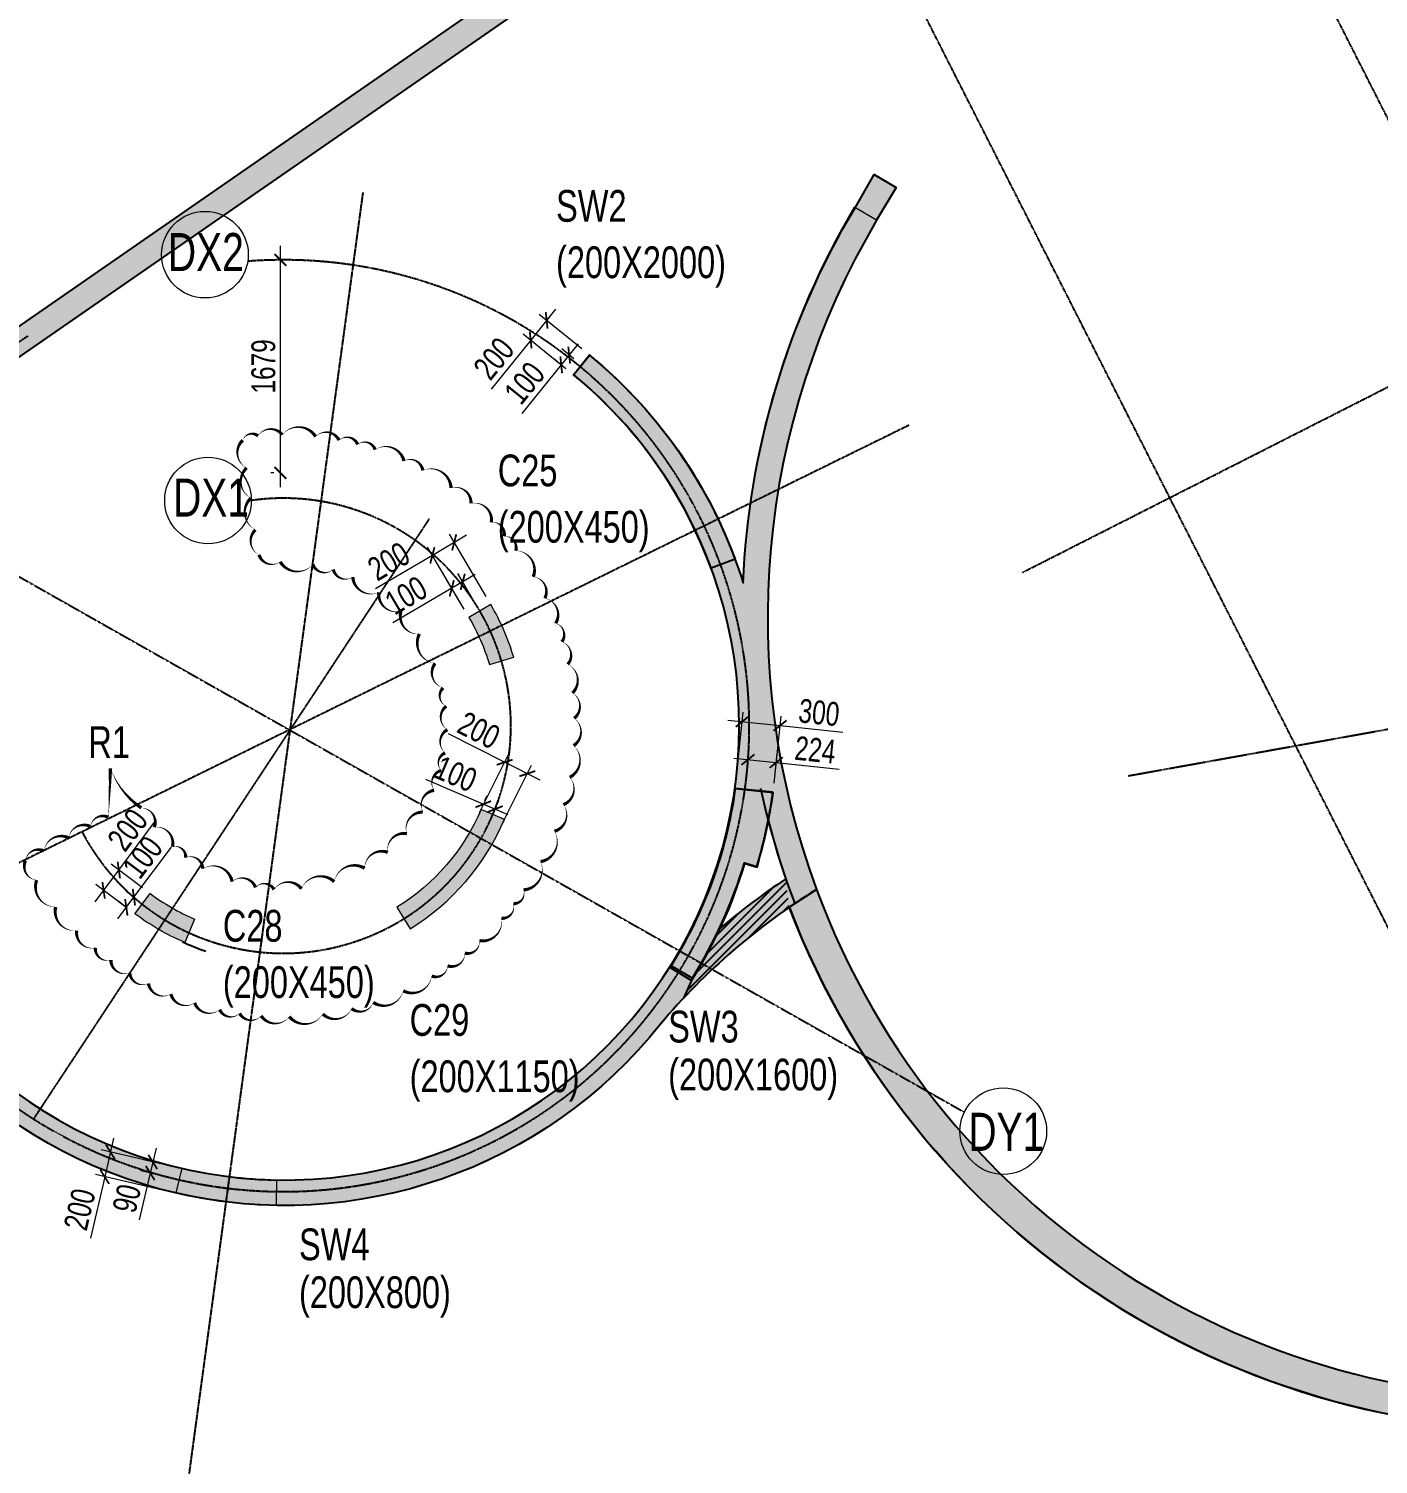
# Model space of a CAD drawing. Header units: millimetres. Extents: x 356 to 40629, y 2473 to 64837.
# Drawn here: x 13943 to 24580, y 23792 to 35109 of the extents above; entities that cross this region are included whole.
import ezdxf

# ---------------------------------------------------------------- set-up
doc = ezdxf.new("R2010")
doc.units = ezdxf.units.MM
doc.linetypes.add('ACAD_ISO10W100', pattern=[18, 12, -3, 0, -3])
doc.linetypes.add('CENTER', pattern=[50.800000000000004, 31.75, -6.349999999999999, 6.349999999999999, -6.349999999999999])
for name, color, linetype, lineweight in [('A-ANNO-GRID-DIMS', 8, 'Continuous', 25), ('S - SEC CUT', 4, 'Continuous', 13), ('S-COL HATCH', 8, 'Continuous', 0), ('S-COLUMN', 6, 'Continuous', 9), ('S-GRID-IDEN', 1, 'Continuous', 9), ('STR-COL-DIM', 8, 'Continuous', 18)]:
    doc.layers.add(name, color=color, linetype=linetype, lineweight=lineweight)
doc.layers.add('Arch-Comments', color=30, linetype='Continuous', plot=False)
for name, color, linetype in [('S- Structural', 5, 'Continuous'), ('S-COLUMN NO', 6, 'Continuous'), ('S-GRID', 251, 'CENTER'), ('STR-RC WALL', 4, 'Continuous')]:
    doc.layers.add(name, color=color, linetype=linetype)
doc.styles.add('EL', font='swisscl.ttf')
doc.styles.add('SOBHA', font='swisscl.ttf')
doc.styles.add('Swis721 LtCn BT_14', font='swisscl.ttf', dxfattribs={"height": 2.5})
doc.dimstyles.new('S-75', dxfattribs={"dimscale": 75, "dimtxt": 2.5, "dimasz": 1.25, "dimexe": 1, "dimexo": 1, "dimgap": 0.5, "dimtad": 1, "dimdec": 0, "dimrnd": 0.0005, "dimzin": 0, "dimdsep": 46, "dimtxsty": 'EL', "dimblk": 'ARCHTICK', "dimcen": 0.09, "dimdle": 1.5, "dimclrd": 251, "dimclre": 251, "dimclrt": 3, "dimadec": 0, "dimazin": 0, "dimtfac": 1, "dimtdec": 0, "dimtofl": 0, "dimtmove": 0, "dimatfit": 3, "dimfxl": 2, "dimtolj": 1, "dimtzin": 0, "dimlwd": -1, "dimlwe": -1, "dimarcsym": 0})

# ---------------------------------------------------------------- blocks, each defined once
blk = doc.blocks.new('A$Cdfa6e004')
h = blk.add_hatch(color=9)
h.dxf.hatch_style = 1
edge = h.paths.add_edge_path()
edge.add_line((7334.05802469328, 6815.039187680929), (7146.821455135942, 6744.730249384417))
edge.add_arc((3790.476726153894, 5502.816005351677), 3578.742925846589, 20.30547513806723, 50.63897413296436)
edge.add_line((6060.132425047457, 8269.775336056948), (6185.938871797175, 8425.256630655378))
edge.add_arc((3790.476726158318, 5502.816005365691), 3778.74292583292, 20.32008924191922, 50.659258914179986, ccw=False)
h = blk.add_hatch(color=9)
h.dxf.hatch_style = 1
h.paths.add_polyline_path([(6828.672467179597, 3613.296713553369), (6997.608623117208, 3512.8890374396, 0.0641665388057652), (7408.817017309367, 4420.909923853352), (7505.527283921837, 4391.926525156945, 0.038549026877663), (7632.16660998389, 4977.519705414772), (7333.642188046127, 5008.595776187256, -0.1048070550564545)])
at = {"layer": 'S- Structural', "linetype": 'Continuous', "ltscale": 150}
h = blk.add_hatch(color=9, dxfattribs=at)
h.dxf.hatch_style = 1
h.paths.add_polyline_path([(23655.8770232549, 7383.073010450992), (8109.763748843237, 38000.89742695168), (2982.793339552038, 35397.69278205084, 0.4142140032453268), (1666.048028637771, 31364.55394482628), (3459.419194739326, 27832.54104576819), (1277.897189196214, 26724.04601292872), (1974.396156910821, 19157.6895670984), (5628.901432771818, 11960.05020547733, -0.3748146044818459), (5451.846935075606, 11259.04590641505), (1479.811843946591, 8505.431342540316, 1.130647793762394), (6746.844522912055, 3150.914809875183, -0.013347701598568), (6928.940196388154, 3355.770499094833), (6997.608431965403, 3512.889151051226), (6828.023216965099, 3613.682597231709, -1.197867751285366), (1597.799107532963, 8343.866563048228), (5565.793643428784, 11094.68001075758, 0.3748146044814529), (5807.231594831464, 12050.5949640223), (2170.055795721724, 19214.10348861665), (1489.472176007941, 26607.21483308823), (3728.266037367299, 27744.81136824191), (1844.377298084073, 31455.10046137428, -0.4142140032920218), (3073.339588067597, 35219.36337651089), (8021.980591822432, 37732.02177289502), (23355.78914291042, 7532.32815390081), (13706.69440739976, 5801.246134560563, -0.5584873636583173), (13268.73388562353, 6634.167077902711), (13096.63817634435, 6736.06441274286, 0.5701340176886461), (13719.65580639989, 5600.36991709099)])
h = blk.add_hatch(color=9, dxfattribs=at)
h.dxf.hatch_style = 1
h.paths.add_polyline_path([(8450.130341131255, 9487.4213393014), (8277.063878286603, 9587.678695865021, 0.1233333054146492), (7397.621635548785, 6628.606262117632, 0.0130337289720037), (7334.058024694023, 6815.039187681207), (7145.716697266674, 6744.315403326051, -0.1236446437366402), (7332.775179921839, 5008.686030799123), (7632.166609983906, 4977.519705414779, -0.014401153455553), (7595.418286914558, 4756.443858118938, 0.0270951951257329), (7804.091074101089, 4100.857861705124, -0.0099669527935631), (7976.059161696641, 4211.862593404832, -0.2262431691890772)])
h = blk.add_hatch(dxfattribs=at)
h.set_pattern_fill('ANSI31', color=9, scale=15)
h.set_pattern_definition([(45, (-108454.8359115793, 68050.31257978837), (-33.67596045400933, 33.67596045400933), [])])
h.paths.add_polyline_path([(7761.605803230486, 4071.907849789371), (7734.200014831047, 4294.65566332847, 0.0303058752358386), (7217.641093107378, 3906.602543511072), (7164.0766552954, 3810.757500868785, -0.0218864592712856), (6997.607799992184, 3512.887705043773), (6928.940196388154, 3355.770499094833, -0.0536280389730648)])
h = blk.add_hatch(color=8, dxfattribs=at)
h.dxf.hatch_style = 1
edge = h.paths.add_edge_path()
edge.add_line((7761.605803230472, 4071.907849789364), (7976.075735319406, 4211.818960456177))
edge.add_arc((13744.22796998979, 6352.604599113162), 6152.604599111905, 200.3618486762271, 275.9054590914314)
edge.add_line((14377.25291117281, 232.6517580486834), (24598.87691562995, 2069.737419651821))
edge.add_line((24598.87691562995, 2069.737419651821), (24643.14132379092, 1823.687294764764))
edge.add_line((24643.14132379092, 1823.687294764764), (14414.17340205709, -14.71825545064348))
edge.add_arc((13743.92701555164, 6352.32493037876), 6402.223765914484, 200.866480538207, 276.0092846606196, ccw=False)
at = {"color": 5, "linetype": 'Continuous'}
blk.add_line((8177.606952603907, 9413.375447224826), (8279.859076503664, 9586.059438271448), dxfattribs=at)
at = {"ltscale": 20}
for p, q in [((8450.13034113124, 9487.421339301392), (8277.063878286632, 9587.678695864975)), ((6060.132425047457, 8269.775336056948), (6186.973371487111, 8424.408367153257))]:
    blk.add_line(p, q, dxfattribs=at)
at = {"color": 0, "linetype": 'Continuous'}
blk.add_arc((10674.11818838864, -156.66825389117), 5334.548104875041, 123.4431373497475, 130.4710680563384, dxfattribs=at)
at = {"layer": 'STR-RC WALL', "linetype": 'Continuous'}
for p, q in [((7804.09139245376, 4100.858025256544), (7976.075735319406, 4211.818960456177)), ((6997.608309797797, 3512.888871521588, -3.3760443e-09), (6928.940196388139, 3355.770499094819))]:
    blk.add_line(p, q, dxfattribs=at)
for points in [[(8450.13034113124, 9487.421339301392, 0.2262431691890696), (7976.059161696582, 4211.862593404949, 0.0795606898011945), (6746.844522912055, 3150.914809875191, -1.130647793762396), (1479.811843946576, 8505.43134254031), (5451.846935078502, 11259.04590641707, 0.3748146044806575), (5628.901432771236, 11960.05020547844), (1974.396156910807, 19157.68956709839), (1277.897189196199, 26724.04601292871), (3459.419194739312, 27832.54104576819), (1666.048028748482, 31364.5539446082, -0.4142140032682225), (2982.793339543045, 35397.69278204627), (8109.763748843223, 38000.89742695168), (23655.87691638991, 7383.073220919817), (23654.79470431805, 7382.879056243226)], [(23654.79474387318, 7382.878833735361), (13719.65580639988, 5600.369917090983, -0.5701340176886465), (13096.63817634433, 6736.064412742853), (13268.73388562351, 6634.167077902704, 0.5584873636583173), (13706.69440739974, 5801.246134560555), (23355.78914291039, 7532.328153900802), (8021.980591822416, 37732.02177289501), (3073.339588060975, 35219.36337650754, 0.4142140032686584), (1844.377297986299, 31455.10046156682), (3728.266037367285, 27744.81136824191), (1489.472176007926, 26607.21483308822), (2170.05579572171, 19214.10348861664), (5807.231594830751, 12050.59496402368, -0.3748146044815324), (5565.793643429875, 11094.68001075834), (1597.799107532948, 8343.866563048214, 2.861785153657656), (6061.046264968812, 8270.889407189561)]]:
    blk.add_lwpolyline(points, format="xyb", dxfattribs=at)
at = {"layer": 'STR-RC WALL', "ltscale": 20}
blk.add_lwpolyline([(6186.973371487111, 8424.408367153257, -0.1463558368927955), (7397.62163554877, 6628.606262117624, -0.1234096679896117), (8278.03746521473, 9589.323459293693, -0.2262452299917971)], format="xyb", dxfattribs=at)
at = {"layer": 'STR-RC WALL'}
blk.add_lwpolyline([(7334.05802469328, 6815.039187680929), (7146.821455135942, 6744.730249384417, 0.1331331676250236), (6060.132425047457, 8269.775336056948), (6185.938871797175, 8425.256630655378, -0.1331583492614696)], format="xyb", close=True, dxfattribs=at)
at = {"layer": 'STR-RC WALL', "elevation": -3.351534e-09}
blk.add_lwpolyline([(7632.16660998389, 4977.519705414772), (7333.642188046127, 5008.595776187256), (7333.642188046127, 5008.595776187256, -0.1048070550564544), (6828.672467179597, 3613.296713553369), (6997.608623117208, 3512.8890374396, 0.0641665388057652), (7408.817017309367, 4420.909923853352), (7505.527283921837, 4391.926525156945, 0.038549026877663)], format="xyb", close=True, dxfattribs=at)
at = {"layer": 'STR-RC WALL', "linetype": 'Continuous'}
for centre, radius, start, end in [((13744.22765050828, 6352.604435222223), 6352.604597935929, 192.2105944684344, 200.7603753100613), ((13744.22796998979, 6352.604599113162), 6152.604599111905, 200.3618486760467, 275.9054590913157), ((13744.22796998982, 6352.604599112834), 6402.604599112375, 200.7603753092817, 275.9734547238299)]:
    blk.add_arc(centre, radius, start, end, dxfattribs=at)
blk = doc.blocks.new('A$Cb8b67056')
h = blk.add_hatch(color=9)
h.dxf.hatch_style = 1
edge = h.paths.add_edge_path()
edge.add_line((7334.05802469328, 6865.039021758363), (7146.821455135942, 6794.730083461852))
edge.add_arc((3790.476726153894, 5552.81583942911), 3578.742925846589, 20.30547513806723, 50.63897413296436)
edge.add_line((6060.132425047457, 8319.77517013438), (6185.938871797175, 8475.256464732813))
edge.add_arc((3790.476726158304, 5552.815839443123), 3778.74292583292, 20.32008924191922, 50.659258914179986, ccw=False)
h = blk.add_hatch(color=9)
h.dxf.hatch_style = 1
h.paths.add_polyline_path([(6828.672467179597, 3663.296547630802), (6997.608623117208, 3562.888871517033, 0.0641665388057652), (7408.817017309367, 4470.909757930786), (7505.527283921837, 4441.926359234377, 0.038549026877663), (7632.16660998389, 5027.519539492205), (7333.642188046127, 5058.595610264688, -0.1048070550564545)])
at = {"layer": 'S- Structural', "linetype": 'Continuous', "ltscale": 150}
h = blk.add_hatch(color=9, dxfattribs=at)
h.dxf.hatch_style = 1
edge = h.paths.add_edge_path()
edge.add_line((5807.231594830751, 12100.59479809925), (2170.05579572171, 19264.10332269408))
edge.add_line((2170.05579572171, 19264.10332269408), (1489.472176007926, 26657.21466716565))
edge.add_line((1489.472176007926, 26657.21466716565), (3728.266037367285, 27794.81120231934))
edge.add_line((3728.266037367285, 27794.81120231934), (1844.377297986299, 31505.10029564239))
edge.add_arc((4340.987067278475, 32772.75153307244), 2799.99999997912, 116.9190531344876, 206.9191393834795, ccw=False)
edge.add_line((3073.339588068426, 35269.36321058869), (8021.980591766537, 37782.0216069445))
edge.add_line((8021.980591766537, 37782.0216069445), (23355.78914291039, 7582.327987978235))
edge.add_line((23355.78914289921, 7582.327987981961), (23655.87691638991, 7433.07305499725))
edge.add_line((23655.87691638991, 7433.073054999113), (8109.76406216994, 38050.89742692933))
edge.add_line((8109.76406216994, 38050.89742692933), (2982.793339550495, 35447.69261612743))
edge.add_arc((4340.987067304552, 32772.75153306313), 2999.999999995948, 116.9190531349365, 206.9191393746611)
edge.add_line((1666.048028551042, 31414.55377907679), (3459.370654888451, 27882.51621532999))
edge.add_line((3459.370654888451, 27882.51621532999), (1277.897189196199, 26774.04584700801))
edge.add_line((1277.897189196199, 26774.04584700801), (1974.396156910807, 19207.68940117582))
edge.add_line((1974.396156910807, 19207.68940117582), (5628.901432771236, 12010.05003955401))
edge.add_arc((5138.493487108498, 11761.05195355415), 550.000000000673, -55.26835309946023, 26.91857442020938, ccw=False)
edge.add_line((5451.846935074776, 11309.04574049264), (1479.811843946576, 8555.431176617743))
edge.add_arc((3783.758937876672, 5553.988275555894), 3783.758937876922, 127.5103189442116, 321.5458748085917)
edge.add_arc((10674.1225875616, -106.6734657865017), 5134.554712997532, 121.7000063388154, 139.8956220612543, ccw=False)
edge.add_arc((7482.877482585609, 3215.818111116067), 1156.476061322927, 64.75738685450551, 77.44847160495435)
edge.add_arc((10674.12506752833, -106.6764474660158), 5334.558594571288, 123.4431513525636, 130.4710645838518)
edge.add_arc((3918.060007754713, 5522.799907045438), 3649.21157276052, 334.4952862525346, 352.5911324981943)
edge.add_arc((13744.42951834202, 6402.660584609956), 6352.813823196775, 192.273054173958, 198.9020784623342)
edge.add_arc((7596.619377020747, 3548.086429560557), 808.3629911147658, 62.00510955947499, 80.20074890027598, ccw=False)
edge.add_arc((13744.22765110805, 6402.604268737137), 6152.604599122085, 149.3687673032812, 200.3614136317161, ccw=False)
edge.add_line((8450.13034113124, 9537.421173378825), (8602.986807387322, 9795.55384345539))
edge.add_line((8602.986807387322, 9795.55384345539), (8430.900085888803, 9897.466356348246))
edge.add_line((8430.900085888803, 9897.466356350109), (8279.858929049224, 9636.059023328125))
edge.add_line((8279.858929049224, 9636.059023326263), (8177.606952603907, 9463.375281302258))
edge.add_arc((13744.22765161469, 6402.604269662872), 6352.604599087477, 151.1960846543933, 161.718345873737)
edge.add_arc((20907.5512566939, 4235.684506366029), 13835.40195395883, 162.5031577640508, 163.8354996245798)
edge.add_arc((13744.2276516743, 6402.604269649834), 6352.604599149819, 164.6203115153375, 177.5277736576635)
edge.add_arc((3784.689402069897, 5554.166403094306), 3783.195864278834, 17.25924951997855, 49.79893577597156)
edge.add_line((6226.635928273201, 8443.711023040116), (6061.638641390949, 8320.896379677579))
edge.add_arc((3784.689402069897, 5554.166403090581), 3583.195864279514, -26.62030740346222, 50.54647806681419, ccw=False)
edge.add_arc((3784.842164400965, 5554.38356682472), 3583.156610919557, 321.57557375097235, 333.3754936610169, ccw=False)
edge.add_arc((10674.11820478737, -106.6684050746262), 5334.548104353082, 139.9269993831257, 140.0717028247857)
edge.add_arc((3783.586593735964, 5554.064820410683), 3583.593159090097, 244.65159362045858, 321.3767173958822, ccw=False)
edge.add_line((2249.373223498464, 2315.495805481449), (2071.021750576794, 2406.166857030243))
edge.add_arc((3783.586593743414, 5554.064820418134), 3583.593159100507, 127.5853800739763, 241.4522875115809, ccw=False)
edge.add_line((1597.799107532948, 8393.866397125646), (5565.793643429875, 11144.67984483577))
edge.add_arc((5138.493487101048, 11761.05195355415), 750.0000000030553, 304.7316469014331, 386.9185744199305)
h = blk.add_hatch(color=9, dxfattribs=at)
h.dxf.hatch_style = 1
edge = h.paths.add_edge_path()
edge.add_line((7761.606117542832, 4121.907847253606), (7976.075735319406, 4261.81879453361))
edge.add_arc((13744.22796505327, 6402.604425249352), 6152.604591720709, 200.3618486228913, 275.9054591447673)
edge.add_line((14377.25291117281, 282.6515921261162), (24598.87691562995, 2119.737253729254))
edge.add_line((24598.87691562995, 2119.737253729254), (24643.09970225394, 1873.679758001119))
edge.add_line((24643.09970225394, 1873.679758001119), (14410.53220894187, 34.76471958495677))
edge.add_arc((13744.22828333304, 6402.604599108767), 6402.604599109295, 200.8678598332087, 275.97345175698956, ccw=False)
at = {"ltscale": 20}
blk.add_line((6060.132425047457, 8319.77517013438), (6186.973371487111, 8474.408201230692), dxfattribs=at)
at = {"color": 4, "ltscale": 20}
blk.add_lwpolyline([(6186.973371487111, 8474.408201230692, -0.1463558368927955), (7397.62163554877, 6678.606096195057, -0.1243819287286583), (8279.859100800008, 9636.059258272871), (8430.89488395676, 9897.469437016174), (8602.98160545528, 9795.556924123317), (8450.13034113124, 9537.421173378825, 0.2262431691890696), (7976.059161696582, 4261.862427482381, 0.0795606898011945), (6746.844522912055, 3200.914643952624, -1.130647793762396), (1479.811843946576, 8555.431176617743), (5451.846935078502, 11309.0457404945, 0.3748146044806575), (5628.901432771236, 12010.05003955587), (1974.396156910807, 19207.68940117582), (1277.897189196199, 26774.04584700614), (3459.419194739312, 27882.54087984562), (1666.048028748482, 31414.55377868563, -0.4142140032682225), (2982.793339543045, 35447.69261612371), (8109.763748843223, 38050.89726102911), (23655.87691638991, 7433.07305499725), (23654.79470431805, 7432.878890320658)], format="xyb", dxfattribs=at)
at = {"color": 4, "linetype": 'Continuous'}
for points in [[(23654.79474387318, 7432.878667812794), (13719.65580639988, 5650.369751168415, -0.5701340176886465), (13096.63817634433, 6786.064246820285), (13249.49079991132, 7044.202293066309), (13421.58368263393, 6942.300184711815), (13268.73388562351, 6684.166911980137, 0.5584873636583173), (13706.69440739974, 5851.245968637988), (23355.78914291039, 7582.327987978235), (8021.980591822416, 37782.02160697244), (3073.339588060975, 35269.36321058497, 0.4142140032686584), (1844.377297986299, 31505.10029564426), (3728.266037367285, 27794.81120231934), (1489.472176007926, 26657.21466716565), (2170.05579572171, 19264.10332269408), (5807.231594830751, 12100.59479810111, -0.3748146044815324), (5565.793643429875, 11144.67984483577), (1597.799107532948, 8393.866397125646, 2.861785153657656), (6061.046264968812, 8320.889241266996)], [(7761.606117542832, 4121.907847253606), (7976.075735319406, 4261.81879453361, 0.3421016614937199), (14377.25291117281, 282.6515921261162), (24598.87691562995, 2119.737253729254), (24643.09970225394, 1873.679758001119), (14410.53220894187, 34.76471958495677, -0.3399681606964477), (7761.606117542832, 4121.907847251743, 0.3404914533799077)]]:
    blk.add_lwpolyline(points, format="xyb", dxfattribs=at)
at = {"color": 4}
blk.add_lwpolyline([(7334.05802469328, 6865.039021758363), (7146.821455135942, 6794.730083461852, 0.1331331676250236), (6060.132425047457, 8319.77517013438), (6185.938871797175, 8475.256464732813, -0.1331583492614696)], format="xyb", close=True, dxfattribs=at)
at = {"color": 4, "elevation": -3.351534e-09}
blk.add_lwpolyline([(7632.16660998389, 5027.519539492205), (7333.642188046127, 5058.595610264688), (7333.642188046127, 5058.595610264688, -0.1048070550564544), (6828.672467179597, 3663.296547630802), (6997.608623117208, 3562.888871517033, 0.0641665388057652), (7408.817017309367, 4470.909757930786), (7505.527283921837, 4441.926359234377, 0.038549026877663)], format="xyb", close=True, dxfattribs=at)
at = {"color": 0, "linetype": 'Continuous'}
for centre, radius, start, end in [((13744.22765050828, 6402.604269299657), 6352.604597935929, 192.2105944684344, 198.9021877861349), ((10674.11818838864, -106.6684198137372), 5334.548104875041, 123.4431373509027, 130.4710680557042)]:
    blk.add_arc(centre, radius, start, end, dxfattribs=at)
blk = doc.blocks.new('_ArchTick')
at = {"color": 0, "linetype": 'ByBlock', "const_width": 0.15}
blk.add_lwpolyline([(-0.5, -0.5), (0.5, 0.5)], dxfattribs=at)
blk = doc.blocks.new('*D544')
at = {"layer": 'STR-COL-DIM', "color": 251, "linetype": 'Continuous', "transparency": 16777216}
for p, q in [((17526.22069216592, 28996.00841435745), (17073.77422395846, 29189.34095956244)), ((17721.62873568461, 28912.50962044118), (17526.22069216592, 28996.00841435745)), ((17538.2028358176, 29024.04962475484), (17555.69082142202, 29064.97588119239)), ((17630.15967908388, 28984.75602472272), (17647.6476646883, 29025.68228116028))]:
    blk.add_line(p, q, dxfattribs=at)
at = {"layer": 'STR-COL-DIM', "color": 251, "transparency": 16777216, "xscale": 93.75, "yscale": 93.75, "zscale": 93.75}
for p, rotation in [((17526.22069216592, 28996.00841435745), 156.8627490767001), ((17618.1775354322, 28956.71481432533), 336.8627490767001)]:
    blk.add_blockref('_ArchTick', p, dxfattribs=dict(at, rotation=rotation))
at = {"layer": 'STR-COL-DIM', "color": 3, "transparency": 16777216, "insert": (17309.35869801153, 29233.87685032943), "char_height": 187.5, "attachment_point": 5, "rotation": 336.8627490767001, "style": 'EL'}
blk.add_mtext('\\A1;100', dxfattribs=at)
blk = doc.blocks.new('*D547')
at = {"layer": 'STR-COL-DIM', "color": 251, "linetype": 'Continuous', "transparency": 16777216}
for p, q in [((19454.69059427094, 29658.31081591284), (19865.11036808773, 29615.5865595362)), ((19519.24335380814, 29191.8779789494), (19574.3514032194, 29721.25953156137)), ((19817.7677757459, 29160.80190817692), (19872.87582515717, 29690.18346078889)), ((19865.11036808773, 29615.5865595362), (20359.00931422567, 29564.17221123931))]:
    blk.add_line(p, q, dxfattribs=at)
at = {"layer": 'STR-COL-DIM', "color": 251, "transparency": 16777216, "xscale": 93.75, "yscale": 93.75, "zscale": 93.75}
for p, rotation in [((19566.58594614997, 29646.66263030869), 174.0569767426067), ((19865.11036808773, 29615.5865595362), 354.0569767426068)]:
    blk.add_blockref('_ArchTick', p, dxfattribs=dict(at, rotation=rotation))
at = {"layer": 'STR-COL-DIM', "color": 3, "transparency": 16777216, "insert": (20172.52053165855, 29717.95364426808), "char_height": 187.5, "attachment_point": 5, "rotation": 354.05697674260676, "style": 'EL'}
blk.add_mtext('\\A1;300', dxfattribs=at)
blk = doc.blocks.new('*D548')
at = {"layer": 'STR-COL-DIM', "color": 251, "linetype": 'Continuous', "transparency": 16777216}
for p, q in [((19500.05574079088, 29358.80681212326), (19834.75289852142, 29323.96519851768)), ((19594.96596989439, 29183.99533617835), (19619.71654973934, 29421.75552777179)), ((19817.76777574591, 29160.80190817692), (19842.51835559086, 29398.56209977036)), ((19834.75289852142, 29323.96519851768), (20329.99615316817, 29272.410909153))]:
    blk.add_line(p, q, dxfattribs=at)
at = {"layer": 'STR-COL-DIM', "color": 251, "transparency": 16777216, "xscale": 93.75, "yscale": 93.75, "zscale": 93.75}
for p, rotation in [((19611.9510926699, 29347.15862651911), 174.0569767426054), ((19834.75289852142, 29323.96519851768), 354.0569767426055)]:
    blk.add_blockref('_ArchTick', p, dxfattribs=dict(at, rotation=rotation))
at = {"layer": 'STR-COL-DIM', "color": 3, "transparency": 16777216, "insert": (20142.625304745, 29424.24584995245), "char_height": 187.5, "attachment_point": 5, "rotation": 354.05697674260546, "style": 'EL'}
blk.add_mtext('\\A1;224', dxfattribs=at)
blk = doc.blocks.new('*D551')
at = {"layer": 'STR-COL-DIM', "color": 251, "linetype": 'Continuous', "transparency": 16777216}
for p, q in [((18096.2248845848, 32897.13614422848), (17899.65381086022, 32654.19847439584)), ((18303.75163436149, 32584.50252590131), (17967.15600745379, 32856.85618697752)), ((17899.65381086022, 32654.19847439584), (17587.53512412443, 32268.45816667864)), ((18177.94518761177, 32429.02123130287), (17841.34956070408, 32701.37489237908))]:
    blk.add_line(p, q, dxfattribs=at)
at = {"layer": 'STR-COL-DIM', "color": 251, "transparency": 16777216, "xscale": 93.75, "yscale": 93.75, "zscale": 93.75}
for p, rotation in [((18025.46025760994, 32809.67976899427), 51.02222373201384), ((17899.65381086022, 32654.19847439584), 231.0222237320138)]:
    blk.add_blockref('_ArchTick', p, dxfattribs=dict(at, rotation=rotation))
at = {"layer": 'STR-COL-DIM', "color": 3, "transparency": 16777216, "insert": (17610.30968357147, 32508.87671828924), "char_height": 187.5, "attachment_point": 5, "rotation": 51.02222373201381, "style": 'EL'}
blk.add_mtext('\\A1;200', dxfattribs=at)
blk = doc.blocks.new('*D552')
at = {"layer": 'STR-COL-DIM', "color": 251, "linetype": 'Continuous', "transparency": 16777216}
for p, q in [((18273.94051030517, 32624.70067846985), (18140.27265995545, 32459.50365593642)), ((18177.94518761177, 32429.02123130287), (18081.96840979931, 32506.68007391966)), ((18240.84841098663, 32506.76187860209), (18144.87163317416, 32584.42072121887)), ((18140.27265995545, 32459.50365593642), (17830.78175534847, 32077.01096372595))]:
    blk.add_line(p, q, dxfattribs=at)
at = {"layer": 'STR-COL-DIM', "color": 251, "transparency": 16777216, "xscale": 93.75, "yscale": 93.75, "zscale": 93.75}
for p, rotation in [((18203.17588333031, 32537.24430323563), 51.02222373201384), ((18140.27265995545, 32459.50365593642), 231.0222237320138)]:
    blk.add_blockref('_ArchTick', p, dxfattribs=dict(at, rotation=rotation))
at = {"layer": 'STR-COL-DIM', "color": 3, "transparency": 16777216, "insert": (17852.2424237311, 32315.80570758318), "char_height": 187.5, "attachment_point": 5, "rotation": 51.02222373201381, "style": 'EL'}
blk.add_mtext('\\A1;100', dxfattribs=at)
blk = doc.blocks.new('GRIDS')
at = {"layer": 'S-GRID', "linetype": 'ACAD_ISO10W100', "ltscale": 0.05}
for p, q in [((125128.5905870243, -66022.31811837171), (107718.9616330266, -31734.32902057666)), ((122555.5752377871, -67328.75934475871), (105146.0688004605, -33041.01154163118)), ((118054.8477816782, -61339.27142575792), (132187.9197760254, -54163.24431252482)), ((112855.2487807088, -58345.08427731703), (111454.7583946144, -68671.3418839755)), ((106856.8743988981, -59508.5934860383), (117596.4067854716, -65594.66922647132)), ((118888.6476131938, -62942.5141856541), (135160.7747016811, -60017.00851413317)), ((117157.8645210193, -60180.05642900595), (106712.5973720167, -65316.90400710376)), ((113377.1641053301, -60918.6148316008), (110259.957242636, -65647.6791997291))]:
    blk.add_line(p, q, dxfattribs=at)
for centre, radius, start, end in [((102347.6614202596, -49595.95344904262, 1.3216095e-09), 10311.2632911457, 291.9205277131326, 59.65161587217703), ((102347.6614202596, -49595.95344904262, 1.3216095e-09), 8362.226871117962, 291.2225410905862, 59.08585605391563), ((112228.7257198617, -62547.97613581467), 3672.085020987629, 123.2766023459032, 94.3797126516338), ((112228.7257198691, -62547.97613581467), 1793.421426810803, 207.6361916969415, 98.086844566133)]:
    blk.add_arc(centre, radius, start, end, dxfattribs=at)
at = {"layer": 'S-GRID-IDEN'}
for centre in [(111611.0494425918, -58834.25115311608), (111635.1434207306, -60772.38852155752), (117903.1663632053, -65744.27078459467)]:
    blk.add_circle(centre, 341.2946889776153, dxfattribs=at)
at = {"layer": 'S-GRID-IDEN', "color": 2, "style": 'SOBHA'}
for s, p in [('DX2', (111319.4159469192, -58963.79612366671)), ('DX1', (111360.7420878205, -60899.258713751)), ('DY1', (117628.1293109073, -65899.29853683016))]:
    blk.add_text(s, height=300, dxfattribs=at).set_placement(p)
blk = doc.blocks.new('*D573')
at = {"layer": 'STR-COL-DIM', "color": 251, "linetype": 'Continuous', "transparency": 16777216}
for p, q in [((15927.05346151189, 31495.32751394741), (15927.05346151189, 33398.99110812428)), ((15875.00713434317, 33286.49110812428), (15852.05346151188, 33286.49110812428)), ((15875.00713433689, 31607.82751394741), (15852.05346151188, 31607.82751394741))]:
    blk.add_line(p, q, dxfattribs=at)
at = {"layer": 'STR-COL-DIM', "color": 251, "transparency": 16777216, "xscale": 93.75, "yscale": 93.75, "zscale": 93.75}
for p, rotation in [((15927.05346151189, 33286.49110812428), 90), ((15927.05346151189, 31607.82751394741), 270)]:
    blk.add_blockref('_ArchTick', p, dxfattribs=dict(at, rotation=rotation))
at = {"layer": 'STR-COL-DIM', "color": 3, "transparency": 16777216, "insert": (15793.53036190507, 32447.15931103584), "char_height": 187.5, "attachment_point": 5, "rotation": 90, "style": 'EL'}
blk.add_mtext('\\A1;1679', dxfattribs=at)
blk = doc.blocks.new('*D584')
at = {"layer": 'STR-COL-DIM', "color": 251, "linetype": 'Continuous', "transparency": 16777216}
for p, q in [((15078.01622968636, 26139.35257487494), (14514.3968387165, 26270.25501550214)), ((14612.90342325249, 26362.87090400435), (14542.20600124276, 26058.47292834135)), ((14542.20600124276, 26058.47292834135), (14429.94998634309, 25575.13842023514)), ((15032.76987920053, 25944.53786873009), (14469.15048823067, 26075.44030935729))]:
    blk.add_line(p, q, dxfattribs=at)
at = {"layer": 'STR-COL-DIM', "color": 251, "transparency": 16777216, "xscale": 93.75, "yscale": 93.75, "zscale": 93.75}
for p, rotation in [((14587.45235172859, 26253.2876344862), 76.92468012148005), ((14542.20600124276, 26058.47292834135), 256.9246801214801)]:
    blk.add_blockref('_ArchTick', p, dxfattribs=dict(at, rotation=rotation))
at = {"layer": 'STR-COL-DIM', "color": 3, "transparency": 16777216, "insert": (14345.41206678142, 25801.35314272846), "char_height": 187.5, "attachment_point": 5, "rotation": 76.92468012148007, "style": 'EL'}
blk.add_mtext('\\A1;200', dxfattribs=at)
blk = doc.blocks.new('*D585')
at = {"layer": 'STR-COL-DIM', "color": 251, "linetype": 'Continuous', "transparency": 16777216}
for p, q in [((14946.65688077044, 26285.35557565159), (14900.88193509601, 26088.26492646885)), ((15078.01622968634, 26139.35257487486), (14848.15029623454, 26192.73968714928)), ((14900.88193509601, 26088.26492646885), (14815.00541656653, 25718.51115533579)), ((15057.69235553571, 26051.84519521028), (14827.8264220839, 26105.2323074847))]:
    blk.add_line(p, q, dxfattribs=at)
at = {"layer": 'STR-COL-DIM', "color": 251, "transparency": 16777216, "xscale": 93.75, "yscale": 93.75, "zscale": 93.75}
for p, rotation in [((14900.88193509601, 26088.26492646885), 256.9246801215404), ((14921.20580924665, 26175.77230613342), 76.9246801215404)]:
    blk.add_blockref('_ArchTick', p, dxfattribs=dict(at, rotation=rotation))
at = {"layer": 'STR-COL-DIM', "color": 3, "transparency": 16777216, "insert": (14717.27774881978, 25887.93550934238), "char_height": 187.5, "attachment_point": 5, "rotation": 76.92468012154042, "style": 'EL'}
blk.add_mtext('\\A1;90', dxfattribs=at)
blk = doc.blocks.new('*D586')
at = {"layer": 'STR-COL-DIM', "color": 251, "linetype": 'Continuous', "transparency": 16777216}
for p, q in [((17548.3152374734, 30634.50466173079), (17258.7743776059, 31124.06028892656)), ((17376.22599744663, 30532.72487662913), (17086.68513757913, 31022.28050382489)), ((17393.78616548528, 31116.77556974079), (17124.86504807166, 30957.72591890033)), ((17124.86504807166, 30957.72591890033), (16676.23230482383, 30692.38832899506))]:
    blk.add_line(p, q, dxfattribs=at)
at = {"layer": 'STR-COL-DIM', "color": 251, "transparency": 16777216, "xscale": 93.75, "yscale": 93.75, "zscale": 93.75}
for p, rotation in [((17296.95428809843, 31059.505704002), 30.60160141320979), ((17124.86504807166, 30957.72591890033), 210.6016014132098)]:
    blk.add_blockref('_ArchTick', p, dxfattribs=dict(at, rotation=rotation))
at = {"layer": 'STR-COL-DIM', "color": 3, "transparency": 16777216, "insert": (16781.45991786237, 30909.75187232916), "char_height": 187.5, "attachment_point": 5, "rotation": 30.601601413209764, "style": 'EL'}
blk.add_mtext('\\A1;200', dxfattribs=at)
blk = doc.blocks.new('*D587')
at = {"layer": 'STR-COL-DIM', "color": 251, "linetype": 'Continuous', "transparency": 16777216}
for p, q in [((17460.99643119315, 30805.70832494556), (17277.72738975034, 30698.14203714082)), ((17460.72785760256, 30583.91481368754), (17326.00975949243, 30813.44450379323)), ((17277.72738975034, 30698.14203714082), (16813.80098096584, 30425.84923081266)), ((17374.48167142072, 30533.29425054244), (17239.76357331059, 30762.82394064813))]:
    blk.add_line(p, q, dxfattribs=at)
at = {"layer": 'STR-COL-DIM', "color": 251, "transparency": 16777216, "xscale": 93.75, "yscale": 93.75, "zscale": 93.75}
for p, rotation in [((17363.97357593219, 30748.76260028593), 30.40999506715477), ((17277.72738975034, 30698.14203714082), 210.4099950671548)]:
    blk.add_blockref('_ArchTick', p, dxfattribs=dict(at, rotation=rotation))
at = {"layer": 'STR-COL-DIM', "color": 3, "transparency": 16777216, "insert": (16917.9534739036, 30641.80234654874), "char_height": 187.5, "attachment_point": 5, "rotation": 30.40999506715479, "style": 'EL'}
blk.add_mtext('\\A1;100', dxfattribs=at)
blk = doc.blocks.new('*D588')
at = {"layer": 'STR-COL-DIM', "color": 251, "linetype": 'Continuous', "transparency": 16777216}
for p, q in [((17694.47492058293, 29326.30519626229), (17251.26021993998, 29549.4069415298)), ((17495.07988478636, 28930.18632684554), (17728.19651956057, 29393.29664170417)), ((17973.65518104994, 29185.77374894326), (17694.47492058293, 29326.30519626229)), ((17673.77297709056, 28840.23727799296), (17906.88961186476, 29303.34759285159))]:
    blk.add_line(p, q, dxfattribs=at)
at = {"layer": 'STR-COL-DIM', "color": 251, "transparency": 16777216, "xscale": 93.75, "yscale": 93.75, "zscale": 93.75}
for p, rotation in [((17694.47492058293, 29326.30519626229), 153.2806091876611), ((17873.16801288713, 29236.35614740971), 333.2806091876611)]:
    blk.add_blockref('_ArchTick', p, dxfattribs=dict(at, rotation=rotation))
at = {"layer": 'STR-COL-DIM', "color": 3, "transparency": 16777216, "insert": (17491.03274911618, 29578.1974741576), "char_height": 187.5, "attachment_point": 5, "rotation": 333.2806091876611, "style": 'EL'}
blk.add_mtext('\\A1;200', dxfattribs=at)
blk = doc.blocks.new('*D601')
at = {"layer": 'S-COLUMN', "color": 251, "linetype": 'Continuous', "transparency": 16777216}
for p, q in [((14653.66894858115, 28477.02934315658), (14951.24082971751, 28874.09940645071)), ((14839.9443898846, 28337.43097349275), (14593.65221754046, 28522.00702645829)), ((14466.25686115801, 28226.95286035513), (14653.66894858115, 28477.02934315658)), ((14719.99882741403, 28177.37958725234), (14473.70665506989, 28361.95564021788))]:
    blk.add_line(p, q, dxfattribs=at)
at = {"layer": 'S-COLUMN', "color": 251, "transparency": 16777216, "xscale": 93.75, "yscale": 93.75, "zscale": 93.75}
for p, rotation in [((14653.66894858115, 28477.02934315658), 53.15141026012458), ((14533.72338611058, 28316.97795691617), 233.1514102601246)]:
    blk.add_blockref('_ArchTick', p, dxfattribs=dict(at, rotation=rotation))
at = {"layer": 'S-COLUMN', "color": 3, "transparency": 16777216, "insert": (14723.71767512193, 28793.14896087178), "char_height": 187.5, "attachment_point": 5, "rotation": 53.151410260124585, "style": 'EL'}
blk.add_mtext('\\A1;200', dxfattribs=at)
blk = doc.blocks.new('*D602')
at = {"layer": 'S-COLUMN', "color": 251, "linetype": 'Continuous', "transparency": 16777216}
for p, q in [((14772.45753978066, 28263.03646694373), (15067.52411090347, 28656.7635275259)), ((14779.97160864932, 28257.40528037256), (14712.44080873996, 28308.01415024544)), ((14645.0182335928, 28092.98567726247), (14772.45753978066, 28263.03646694373)), ((14719.99882741403, 28177.37958725234), (14652.46802750467, 28227.98845712522))]:
    blk.add_line(p, q, dxfattribs=at)
at = {"layer": 'S-COLUMN', "color": 251, "transparency": 16777216, "xscale": 93.75, "yscale": 93.75, "zscale": 93.75}
for p, rotation in [((14772.45753978066, 28263.03646694373), 53.1514102601265), ((14712.48475854537, 28183.01077382352), 233.1514102601265)]:
    blk.add_blockref('_ArchTick', p, dxfattribs=dict(at, rotation=rotation))
at = {"layer": 'S-COLUMN', "color": 3, "transparency": 16777216, "insert": (14841.25361131467, 28577.48458330295), "char_height": 187.5, "attachment_point": 5, "rotation": 53.15141026012652, "style": 'EL'}
blk.add_mtext('\\A1;100', dxfattribs=at)
blk = doc.blocks.new('BASEMENT COLUMNS')
at = {"layer": 'S-COL HATCH'}
h = blk.add_hatch(color=30, dxfattribs=at)
h.dxf.hatch_style = 1
edge = h.paths.add_edge_path()
edge.add_line((-9060.468408331362, -113098.2923212144), (-9259.248392067935, -113076.2152322922))
edge.add_arc((-12814.17657247565, -112664.0422570873), 3578.742925858282, 353.3864220055916, 383.7199210004887)
edge.add_line((-9537.755878754135, -111224.4352387823), (-9355.18969475123, -111142.7573135532))
edge.add_arc((-12814.17657243478, -112664.0422571097), 3778.742925818604, -6.598963889920128, 23.74020578234058, ccw=False)
h = blk.add_hatch(color=256, dxfattribs=at)
h.dxf.hatch_style = 1
h.paths.add_polyline_path([(-11138.47834476847, -112557.4013159146, -0.0603947132016838), (-11162.60741845768, -112961.8277447598), (-10965.83551309987, -112997.674179184, 0.0603939560506707), (-10938.84099087717, -112545.2230104029)])
h = blk.add_hatch(color=256, dxfattribs=at)
h.dxf.hatch_style = 1
h.paths.add_polyline_path([(-14142.46952600717, -113699.5400266046, -0.028921989223275), (-14258.84438438232, -113543.6190940119), (-14355.44952605475, -113598.6986811396, 0.0300016517846957), (-14231.76885963214, -113774.5978258439)])
h.paths.add_polyline_path([(-14258.84438438232, -113543.6190940119, -0.0314178453206853), (-14363.94274556398, -113360.2870803171), (-14458.32617703247, -113406.7957122574, 0.0303804998560306), (-14355.44952605475, -113598.6986811396)])
h.paths.add_polyline_path([(-14458.32617703246, -113406.7957122574), (-14543.35211279198, -113448.6933196032, 0.0296823764447262), (-14432.92756687199, -113642.8729189266), (-14355.44952605475, -113598.6986811396, -0.0303804998560299)])
h.paths.add_polyline_path([(-14355.44952605475, -113598.6986811396), (-14432.92756687199, -113642.8729189266, 0.0306566234348913), (-14295.57928878446, -113828.2317129769), (-14231.76885963214, -113774.5978258439, -0.0300016517846956)])
h = blk.add_hatch(color=256, dxfattribs=at)
h.dxf.hatch_style = 1
edge = h.paths.add_edge_path()
edge.add_line((-12679.6210528521, -114337.5142990331), (-12662.98645650018, -114536.81858549))
edge.add_arc((-12818.49085352404, -112660.0934581159), 1883.156610909214, 274.736675922324, 309.943695943997)
edge.add_line((-11609.43931340992, -114103.8639366058), (-11737.84652462779, -113950.5284214269))
edge.add_arc((-12818.49274275543, -112660.1029940079), 1683.150032671769, 274.7326838515351, 309.9439536600941, ccw=False)
h = blk.add_hatch(color=30, dxfattribs=at)
h.dxf.hatch_style = 1
h.paths.add_polyline_path([(-10960.62278718501, -115724.3126503452), (-10855.44905782501, -115890.323532112, 0.0641665388057652), (-10077.70689123875, -115266.8562948647), (-10004.59715956085, -115336.483015364, 0.038549026877663), (-9626.563252762047, -114871.6741761714), (-9878.672558140039, -114708.8139575645, -0.1048070550564545)])
h = blk.add_hatch(color=30, dxfattribs=at)
h.dxf.hatch_style = 1
h.paths.add_polyline_path([(-14588.506664563, -116004.3411774485), (-14495.0862170645, -115827.465531174, -0.0529148986750746), (-15122.49868468204, -115405.1118728201), (-15251.04116261385, -115558.3333900271, 0.0529231911952472)])
at = {"layer": 'S-COLUMN'}
for points in [[(-9060.468408331362, -113098.2923212144), (-9259.248392060486, -113076.215232294, 0.1331331676250236), (-9537.755878754135, -111224.4352387823), (-9355.189694758636, -111142.7573135514, -0.1331583492614696)], [(-11138.47834476847, -112557.4013159146, -0.0603947132016838), (-11162.60741845768, -112961.8277447598), (-10965.83551309987, -112997.674179184, 0.0603939560506707), (-10938.84099087717, -112545.2230104029)], [(-14363.94274556398, -113360.2870803171, 0.0603947132016838), (-14142.46952600717, -113699.5400266046), (-14295.57928878446, -113828.2317129769, -0.0603939560506707), (-14543.35211279198, -113448.6933196032)], [(-12679.6210528521, -114337.5142990331), (-12662.9864565002, -114536.81858549, 0.1548395439696497), (-11609.43931340992, -114103.8639366058), (-11737.84652462779, -113950.5284214269, -0.1548585317959231)]]:
    blk.add_lwpolyline(points, format="xyb", close=True, dxfattribs=at)
for points, elevation in [([(-9626.563252762047, -114871.6741761714), (-9878.672558140039, -114708.8139575645), (-9878.672558140039, -114708.8139575645, -0.1048070550564544), (-10960.62278718501, -115724.3126503452), (-10855.44905782501, -115890.323532112, 0.0641665388057652), (-10077.70689123875, -115266.8562948647), (-10004.59715956085, -115336.483015364, 0.038549026877663)], -3.351534e-09), ([(-14495.0862170645, -115827.465531174, -0.0529148986750746), (-15122.49868468204, -115405.1118728201), (-15251.04116261385, -115558.3333900271, 0.0529231911952471), (-14588.506664563, -116004.3411774485)], 1.3216095e-09)]:
    blk.add_lwpolyline(points, format="xyb", close=True, dxfattribs=dict(at, elevation=elevation))

msp = doc.modelspace()

# ---------------------------------------------------------------- hatches: boundary and pattern name
at = {"layer": 'S-COL HATCH'}
h = msp.add_hatch(color=30, dxfattribs=at)
h.dxf.hatch_style = 1
edge = h.paths.add_edge_path()
edge.add_line((19510.17503741118, 30927.10866494547), (19322.93846785262, 30856.7997266341))
edge.add_arc((15966.59373886684, 29614.88548258799), 3578.742925854721, 20.30547513824734, 50.63897413314437)
edge.add_line((18236.24943775687, 32381.84481330668), (18362.05588449759, 32537.32610789596))
edge.add_arc((15966.59373891168, 29614.88548258603), 3778.742925815009, 20.320089242734696, 50.65925891499552, ccw=False)
h = msp.add_hatch(color=30, dxfattribs=at)
h.dxf.hatch_style = 1
h.paths.add_polyline_path([(19004.78947988919, 27725.3661908022), (19173.72563584502, 27624.95851468453, 0.0641665388057652), (19584.93402999636, 28532.97940111083), (19681.64429662975, 28503.99600239367, 0.038549026877663), (19808.28362268382, 29089.58918266283), (19509.75920075432, 29120.66525343329, -0.1048070550564545)])
h = msp.add_hatch(color=30, dxfattribs=at)
h.dxf.hatch_style = 1
h.paths.add_polyline_path([(15896.77526678237, 25833.22321130598), (15899.99620000691, 26033.22821085604, -0.0529148986750746), (15149.35304156719, 26125.76936891303), (15104.10669105569, 25930.95466276003, 0.0529231911952471)])

# ---------------------------------------------------------------- linework, layer by layer
at = {"layer": 'A-ANNO-GRID-DIMS', "ltscale": 20}
msp.add_arc((15722.362652745, 29062.92598160613), 1282.941417561862, 243.7840980446628, 252.6634258024257, dxfattribs=at)
at = {"layer": 'S-COLUMN'}
msp.add_lwpolyline([(19510.17503741118, 30927.10866494547), (19322.93846785262, 30856.7997266341, 0.1331331676250236), (18236.24943775687, 32381.84481330668), (18362.05588449759, 32537.32610789596, -0.1331583492614696)], format="xyb", close=True, dxfattribs=at)
at = {"layer": 'S-COLUMN', "color": 1}
msp.add_lwpolyline([(13918.24042680544, 28550.58942666173, 0, 26.66666666666666, -0.52056705), (14063.93206029598, 28626.87239085456, 0, 26.66666666666666, -0.52056705), (14259.76050533141, 28729.40658518457, 0, 26.66666666666666, -0.52056705), (14431.05046343945, 28819.0926256791, 0, 26.66666666666666, -0.52056705), (14570.99950699679, 28892.36881610083, 0, 26.66666666666666, 0.0089917598596626), (14587.95282773195, 29278.40593202295, 0, 26.66666666666666, 0.158218160891449), (14830.41439199813, 28966.75565779542, 0, 26.66666666666666, -0.52056705), (14933.30470457557, 28814.87174976169, 0, 26.66666666666666, -0.52056705), (15077.10704607287, 28659.95104721394, 0, 26.66666666666666, -0.52056705), (15180.67041682818, 28574.66573377006, 0, 26.66666666666666, -0.52056705), (15315.75726852038, 28487.16782703424, 0, 26.66666666666666, -0.52056705), (15546.96818703491, 28385.38265599856, 0, 26.66666666666666, -0.52056705), (15731.5695016912, 28339.56335645402, 0, 26.66666666666666, -0.52056705), (15877.07361129574, 28323.04258736279, 0, 26.66666666666666, -0.52056705), (16092.91530879346, 28328.90375691448, 0, 26.66666666666666, -0.52056705), (16351.4983158101, 28384.87616943047, 0, 26.66666666666666, -0.52056705), (16590.75312889107, 28490.84765171812, 0, 26.66666666666666, -0.52056705), (16773.09645389705, 28616.67718640009, 0, 26.66666666666666, -0.52056705), (16923.95654879457, 28763.31177660583, 0, 26.66666666666666, -0.52056705), (17049.56801091561, 28933.30046681112, 0, 26.66666666666666, -0.52056705), (17138.77633680865, 29104.73288733392, 0, 26.66666666666666, -0.52056705), (17194.27344687909, 29261.2201151393, 0, 26.66666666666666, -0.52056705), (17225.51473735215, 29399.8848947249, 0, 26.66666666666666, -0.52056705), (17243.06111627519, 29583.57773756493, 0, 26.66666666666666, -0.52056705), (17234.21323867815, 29768.52834028843, 0, 26.66666666666666, -0.52056705), (17208.7175785085, 29912.04177901042, 0, 26.66666666666666, -0.52056705), (17146.33506082489, 30106.07516247952, 0, 26.66666666666666, -0.52056705), (17022.66989698379, 30337.13258102872, 0, 26.66666666666666, -0.52056705), (16877.18830001976, 30516.22318241971, 0, 26.66666666666666, -0.52056705), (16702.51523695427, 30666.39018532243, 0, 26.66666666666666, -0.52056705), (16497.25511726225, 30786.35260149775, 0, 26.66666666666666, -0.52056705), (16343.82672821924, 30846.41465642996, 0, 26.66666666666666, -0.52056705), (16182.02634029487, 30886.84707806832, 0, 26.66666666666666, -0.52056705), (15925.17723533638, 30907.58916135703, 0, 26.66666666666666, -0.52056705), (15758.46170188097, 30962.49328500156, 0, 26.66666666666666, -0.52056705), (15730.5762086201, 31158.74999542445, 0, 26.66666666666666, -0.52056705), (15694.91609215345, 31409.72411611037, 0, 26.66666666666666, -0.52056705), (15661.20335222531, 31646.99269786867, 0, 26.66666666666666, -0.52056705), (15630.25139920053, 31864.83099913084, 0, 26.66666666666666, -0.52056705), (15751.02709235557, 31899.17933274523, 0, 26.66666666666666, -0.52056705), (15942.45727352881, 31907.81508697924, 0, 26.66666666666666, -0.52056705), (16204.88123322958, 31893.62109118365, 0, 26.66666666666666, -0.52056705), (16389.50363366835, 31865.32249341126, 0, 26.66666666666666, -0.52056705), (16535.90372380865, 31831.72587178824, 0, 26.66666666666666, -0.52056705), (16673.75063353756, 31790.6361274421, 0, 26.66666666666666, -0.52056705), (16901.17361730358, 31701.28513553539, 0, 26.66666666666666, -0.52056705), (17049.46256936143, 31627.11063260798, 0, 26.66666666666666, -0.52056705), (17272.22543005254, 31488.31126601909, 0, 26.66666666666666, -0.52056705), (17429.18008259277, 31367.06955458179, 0, 26.66666666666666, -0.52056705), (17590.07670839721, 31217.51357985558, 0, 26.66666666666666, -0.52056705), (17690.44273019686, 31107.94744164754, 0, 26.66666666666666, -0.52056705), (17781.87396699026, 30994.27772913665, 0, 26.66666666666666, -0.52056705), (17919.92850350198, 30788.79598843814, 0, 26.66666666666666, -0.52056705), (18011.40388994859, 30619.60520021141, 0, 26.66666666666666, -0.52056705), (18096.5846119179, 30421.86319046487, 0, 26.66666666666666, -0.52056705), (18145.70170932792, 30276.75582430615, 0, 26.66666666666666, -0.52056705), (18191.78076432729, 30098.3821535422, 0, 26.66666666666666, -0.52056705), (18228.85592844895, 29872.5339906027, 0, 26.66666666666666, -0.52056705), (18242.6797206184, 29673.00858782503, 0, 26.66666666666666, -0.52056705), (18238.08361522893, 29457.92011791869, 0, 26.66666666666666, -0.52056705), (18207.02580358793, 29207.40661830999, 0, 26.66666666666666, -0.52056705), (18157.39634349478, 28992.14029162354, 0, 26.66666666666666, -0.52056705), (18087.24881514103, 28782.5528315651, 0, 26.66666666666666, -0.52056705), (17977.51329823062, 28542.49163330029, 0, 26.66666666666666, -0.52056705), (17843.34039917839, 28320.16075134686, 0, 26.66666666666666, -0.52056705), (17764.13128105571, 28211.28976221559, 0, 26.66666666666666, -0.52056705), (17669.16170623969, 28096.41748412507, 0, 26.66666666666666, -0.52056705), (17495.62125081242, 27920.04519171993, 0, 26.66666666666666, -0.52056705), (17380.52387442635, 27821.80917280021, 0, 26.66666666666666, -0.52056705), (17244.64694038421, 27721.34253470075, 0, 26.66666666666666, -0.52056705), (17119.42625941644, 27641.52982369269, 0, 26.66666666666666, -0.52056705), (16894.85828251819, 27524.66013397849, 0, 26.66666666666666, -0.52056705), (16658.65366014326, 27433.21330738953, 0, 26.66666666666666, -0.52056705), (16488.2351251298, 27385.03566684217, 0, 26.66666666666666, -0.52056705), (16260.87784257584, 27342.15142629556, 0, 26.66666666666666, -0.52056705), (15996.72634449158, 27321.46056742725, 0, 26.66666666666666, -0.52056705), (15775.19656263812, 27327.65662447716, 0, 26.66666666666666, -0.52056705), (15605.66624602063, 27346.98217582599, 0, 26.66666666666666, -0.52056705), (15448.304525124, 27376.53291538239, 0, 26.66666666666666, -0.52056705), (15250.86551987414, 27430.14812529392, 0, 26.66666666666666, -0.52056705), (15063.82561302887, 27499.11316362991, 0, 26.66666666666666, -0.52056705), (14886.87253486942, 27582.28240380454, 0, 26.66666666666666, -0.52056705), (14739.41576607951, 27666.52252284341, 0, 26.66666666666666, -0.52056705), (14590.67283212375, 27767.24824445817, 0, 26.66666666666666, -0.52056705), (14468.40929061349, 27863.792003332, 0, 26.66666666666666, -0.52056705), (14321.66198788466, 27999.39094015957, 0, 26.66666666666666, -0.52056705), (14156.07310894362, 28185.56650430201, 0, 26.66666666666666, -0.52056705), (14006.13833148462, 28397.37859433485, 0, 26.66666666666666, -0.52056705)], format="xyseb", close=True, dxfattribs=at)
at = {"layer": 'S-COLUMN'}
for points, elevation in [([(19808.28362268382, 29089.58918266283), (19509.75920075432, 29120.66525343329), (19509.75920075432, 29120.66525343329, -0.1048070550564544), (19004.78947988919, 27725.3661908022), (19173.72563584502, 27624.95851468453, 0.0641665388057652), (19584.93402999636, 28532.97940111083), (19681.64429662975, 28503.99600239367, 0.038549026877663)], -3.351534e-09), ([(15899.99620000691, 26033.22821085604, -0.0529148986750746), (15149.35304156719, 26125.76936891303), (15104.10669105569, 25930.95466276003, 0.0529231911952471), (15896.77526678237, 25833.22321130598)], 1.3216095e-09)]:
    msp.add_lwpolyline(points, format="xyb", close=True, dxfattribs=dict(at, elevation=elevation))
at = {"layer": 'STR-RC WALL'}
msp.add_lwpolyline([(19510.17503741374, 30927.10866494361), (19322.9384678564, 30856.7997266471, 0.1331331676250236), (18236.24943776792, 32381.84481331963), (18362.05588451763, 32537.32610791806, -0.1331583492614696)], format="xyb", close=True, dxfattribs=at)
at = {"layer": 'STR-RC WALL', "elevation": -3.351534e-09}
msp.add_lwpolyline([(19165.98384804805, 27606.25789400727, 0.0718372308129293), (19586.65272600194, 28529.59522536282), (19683.36299261441, 28500.61182666641, 0.038549026877663), (19810.00231867646, 29086.20500692423), (19511.4778967387, 29117.28107769672), (19511.4778967387, 29117.28107769672, -0.1061802693125538), (18997.71950894957, 27708.59286389384), (19165.98384804805, 27606.25789400727)], format="xyb", dxfattribs=at)

# ---------------------------------------------------------------- block references
at = {"layer": 'Arch-Comments', "color": 4, "ltscale": 20}
msp.add_blockref('A$Cb8b67056', (12176.11701272049, 24062.06964318522), dxfattribs=at)
at = {"layer": 'S - SEC CUT', "ltscale": 20}
msp.add_blockref('A$Cdfa6e004', (12176.11732604714, 24112.06964316291), dxfattribs=at)
at = {"layer": 'S-COLUMN', "rotation": 26.91905313264673}
msp.add_blockref('BASEMENT COLUMNS', (-23614.21564949174, 135872.8219725246), dxfattribs=at)
at = {"layer": 'S-GRID', "color": 2}
msp.add_blockref('GRIDS', (-96278.71858553214, 92162.38222295127), dxfattribs=at)

# ---------------------------------------------------------------- texts
at = {"layer": 'S-COLUMN NO', "color": 4, "char_height": 250, "attachment_point": 1, "style": 'Swis721 LtCn BT_14'}
for s, insert, width, line_spacing_factor in [('SW2 (200X2000)', (18099.72629615865, 33837.68500984211, 1.3216095e-09), 1464.033420707736, 1.066011183553933), ('R1', (14413.36479306258, 29610.43257039728), 328.1871003910751, 1.035397812187671), ('SW3 (200X1600)', (18983.47132024555, 27367.3475781972, 1.3216095e-09), 1464.033420707736, 0.9060845649773545), ('SW4 (200X800)', (16073.70482461936, 25651.13264502528, 1.3216095e-09), 1464.033420707736, 0.9060845649773545)]:
    msp.add_mtext(s, dxfattribs=dict(at, insert=insert, width=width, line_spacing_factor=line_spacing_factor))
at = {"layer": 'S-COLUMN NO', "char_height": 250, "width": 1306.631716906944, "attachment_point": 1, "line_spacing_factor": 1.066011183553933, "style": 'Swis721 LtCn BT_14'}
for s, insert in [('C25 (200X450)', (17640.35349585479, 31752.08609788959)), ('C28 (200X450)', (15473.73962352718, 28162.38236484037)), ('C29\\P(200X1150)', (16945.84337323196, 27419.99475530617))]:
    msp.add_mtext(s, dxfattribs=dict(at, insert=insert))

# ---------------------------------------------------------------- dimensions: what is measured, and where the dimension line sits
at = {"layer": 'S-COLUMN'}
for p2, distance, picture, middle in [((14899.9611209253, 28292.45329019104), 307.77939093828826, '*D601', (14723.71767512193, 28793.14896087178)), ((14839.98833969002, 28212.42759707085), 84.38996768697069, '*D602', (14841.25361131467, 28577.48458330295))]:
    dim = msp.add_aligned_dim(p1=(14780.01555845472, 28132.40190395063), p2=p2, distance=distance, dimstyle='S-75', dxfattribs=at)
    dim.commit()
    dim.dimension.update_dxf_attribs({"geometry": picture, "text_midpoint": middle})
at = {"layer": 'STR-COL-DIM', "color": 2}
for p1, p2, distance, picture, middle in [((15950.00713433688, 31607.82751394739), (15950.00713434317, 33286.49110812427), 22.95367283127962, '*D573', (15793.53036190507, 32447.15931103584)), ((18362.05588451763, 32537.32610791806), (18236.24943776792, 32381.84481331963), -432.98167715851685, '*D551', (17610.30968357147, 32508.87671828924)), ((18299.15266114277, 32459.58546061884), (18236.24943776792, 32381.84481331963), -123.46026776191468, '*D552', (17852.2424237311, 32315.80570758318)), ((17640.05137811292, 28773.24583255109), (17461.35828580872, 28863.19488140367), -518.4732675238911, '*D588', (17491.03274911618, 29578.1974741576)), ((19511.4778967387, 29117.28107769672, -3.351534e-09), (19810.00231867646, 29086.20500692423, -3.351534e-09), 532.2421679609553, '*D547', (20172.52053165855, 29717.95364426808)), ((19587.20051282495, 29109.39843492566), (19810.00231867646, 29086.20500692423, -3.351534e-09), 239.04497465794145, '*D548', (20142.625304745, 29424.24584995245)), ((17600.68954982778, 28915.78855788779), (17508.7327065615, 28955.0821579199), -44.50604572968136, '*D544', (17309.35869801153, 29233.87685032943)), ((15151.07174269845, 26122.385193859), (15105.82539221262, 25927.57048771415), -578.6210044920551, '*D584', (14345.41206678142, 25801.35314272846)), ((15151.07174269845, 26122.385193859), (15130.74786854781, 26034.87781419443), -235.98417556834104, '*D585', (14717.27774881978, 25887.93550934238))]:
    dim = msp.add_aligned_dim(p1=p1, p2=p2, distance=distance, dimstyle='S-75', dxfattribs=at)
    dim.commit()
    dim.dimension.update_dxf_attribs({"geometry": picture, "text_midpoint": middle})
for base, p1, p2, angle, picture, middle in [((17124.86504807166, 30957.72591890033), (17586.49514796593, 30569.95007680624), (17414.40590793915, 30468.17029170457), 210.60160141321063, '*D586', (16849.43191775134, 30794.82482868971)), ((17277.72738975034, 30698.14203714082), (17498.69167404232, 30519.23291018024), (17412.44548786048, 30468.61234703514), 210.4099950671551, '*D587', (16985.54075982281, 30526.64863661855))]:
    dim = msp.add_linear_dim(base=base, p1=p1, p2=p2, angle=angle, dimstyle='S-75', dxfattribs=at)
    dim.commit()
    dim.dimension.update_dxf_attribs({"geometry": picture, "text_midpoint": middle, "dimtype": 161})

doc.saveas('drawing.dxf')
